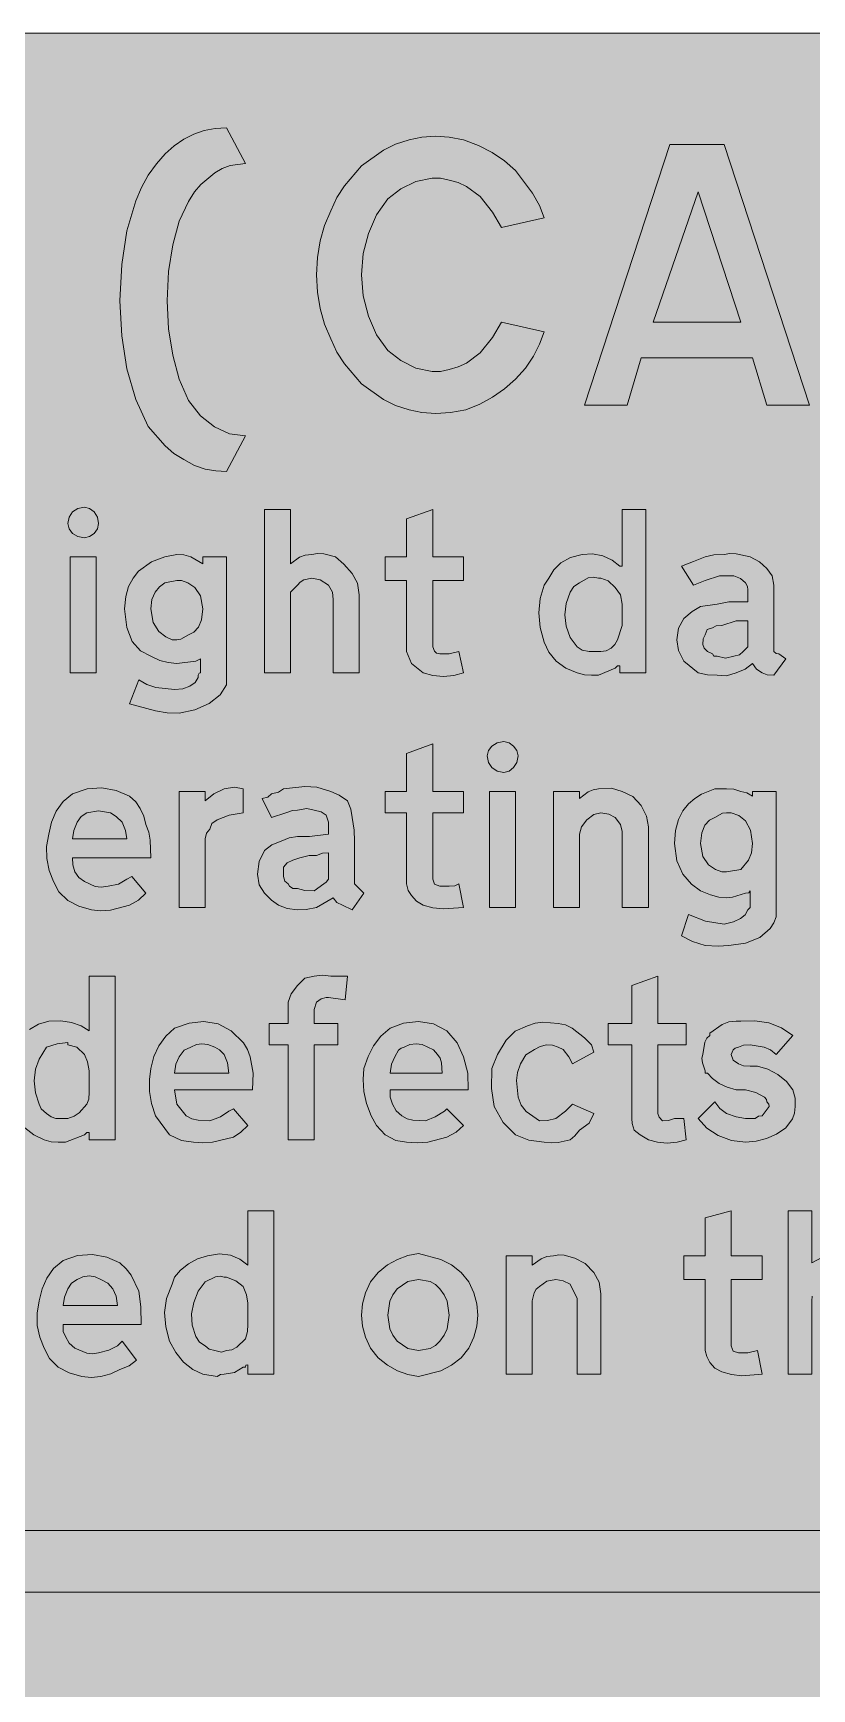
# Model space of a CAD drawing. Header units: metres. Extents: x 10 to 559, y 12 to 260.
# Drawn here: x 264.9 to 324, y 134.3 to 260.1 of the extents above; entities that cross this region are included whole.
import ezdxf

# ---------------------------------------------------------------- set-up
doc = ezdxf.new("R2010")
doc.units = ezdxf.units.M
doc.layers.add('FILL_BLUE_0000FF', color=7, linetype='Continuous', true_color=0x0000ff)
doc.layers.add('FILL_WHITE_FFFFFF', color=7, linetype='Continuous', true_color=0xffffff)

msp = doc.modelspace()

# ---------------------------------------------------------------- hatches: boundary and pattern name
at = {"layer": 'FILL_BLUE_0000FF', "true_color": 0x0000ff}
h = msp.add_hatch(color=7, dxfattribs=at)
h.dxf.hatch_style = 1
h.paths.add_polyline_path([(553.58, 259.97), (554.9, 259.58), (556.14, 258.96), (557.28, 258.12), (558.12, 256.98), (558.74, 255.74), (559.13, 254.42), (559.26, 253.08), (559.26, 19.26), (559.22, 17.91), (558.9, 16.56), (558.23, 15.32), (557.28, 14.22), (556.14, 13.28), (554.9, 12.6), (553.58, 12.2), (552.24, 12.06), (17.28, 12.06), (15.94, 12.2), (14.63, 12.6), (13.38, 13.28), (12.24, 14.22), (11.3, 15.36), (10.62, 16.61), (10.22, 17.92), (10.08, 19.26), (10.08, 253.08), (10.22, 254.41), (10.62, 255.6), (11.3, 256.93), (12.24, 258.12), (13.34, 259.07), (14.58, 259.74), (15.93, 259.99), (17.28, 260.1), (552.24, 260.1), (553.58, 259.97)])
at = {"layer": 'FILL_WHITE_FFFFFF', "true_color": 0xffffff}
h = msp.add_hatch(color=7, dxfattribs=at)
h.dxf.hatch_style = 1
h.paths.add_polyline_path([(279.54, 226.8), (278.73, 226.84), (277.92, 226.98), (277.11, 227.26), (276.3, 227.7), (275.55, 228.17), (274.88, 228.76), (273.6, 230.22), (272.66, 232.27), (271.98, 234.59), (271.58, 237.11), (271.44, 239.76), (271.58, 242.52), (271.98, 245.07), (272.66, 247.35), (273.09, 248.37), (273.6, 249.3), (274.22, 250.18), (274.88, 250.93), (275.57, 251.55), (276.3, 252.05), (277.06, 252.43), (277.85, 252.69), (278.68, 252.85), (279.54, 252.9), (280.98, 250.2), (279.81, 250.04), (279.21, 249.82), (278.64, 249.48), (277.58, 248.6), (277.1, 248.04), (276.66, 247.32), (275.95, 245.81), (275.45, 244.01), (275.14, 241.98), (275.04, 239.76), (275.14, 237.64), (275.45, 235.64), (275.95, 233.81), (276.66, 232.2), (277.56, 231.02), (278.62, 230.18), (279.77, 229.67), (280.98, 229.5), (279.54, 226.8)])
h = msp.add_hatch(color=7, dxfattribs=at)
h.dxf.hatch_style = 1
h.paths.add_polyline_path([(299.75, 246.51), (298.8, 247.68), (297.77, 248.45), (297.13, 248.74), (296.46, 248.94), (295.79, 249.08), (295.15, 249.09), (293.92, 248.83), (292.79, 248.26), (291.78, 247.5), (290.94, 246.3), (290.32, 244.89), (289.93, 243.35), (289.8, 241.74), (289.93, 240.13), (290.32, 238.59), (290.94, 237.18), (291.78, 235.98), (292.79, 235.22), (293.92, 234.65), (295.15, 234.39), (295.79, 234.4), (296.46, 234.54), (297.13, 234.74), (297.77, 235.04), (298.8, 235.8), (299.75, 236.97), (300.42, 238.14), (303.66, 237.42), (303.32, 236.48), (302.85, 235.55), (302.24, 234.66), (301.5, 233.82), (300.66, 233.07), (299.75, 232.45), (298.77, 231.92), (297.72, 231.48), (296.54, 231.28), (295.43, 231.21), (294.38, 231.28), (293.4, 231.48), (292.38, 231.81), (291.47, 232.27), (289.8, 233.46), (288.5, 234.97), (287.93, 235.86), (287.46, 236.88), (286.99, 237.99), (286.65, 239.18), (286.45, 240.42), (286.38, 241.74), (286.45, 243.06), (286.65, 244.31), (286.99, 245.49), (287.46, 246.6), (287.93, 247.62), (288.5, 248.51), (289.8, 250.02), (291.47, 251.21), (292.38, 251.67), (293.4, 252), (294.38, 252.2), (295.4, 252.27), (296.46, 252.2), (297.54, 252), (298.69, 251.56), (299.72, 251.03), (300.65, 250.41), (301.5, 249.66), (302.78, 247.93), (303.3, 247), (303.66, 246.06), (300.42, 245.34), (299.75, 246.51)])
h = msp.add_hatch(color=7, dxfattribs=at)
h.dxf.hatch_style = 1
h.paths.add_polyline_path([(323.82, 231.84), (320.58, 231.84), (319.5, 235.44), (311.04, 235.44), (309.96, 231.84), (306.72, 231.84), (313.2, 251.64), (317.34, 251.64), (323.82, 231.84)])
h.paths.add_polyline_path([(311.94, 238.14), (318.6, 238.14), (315.36, 248.04), (311.94, 238.14)], flags=16)
h = msp.add_hatch(color=7, dxfattribs=at)
h.dxf.hatch_style = 1
h.paths.add_polyline_path([(269.73, 222.44), (269.48, 222.1), (269.14, 221.85), (268.74, 221.76), (268.24, 221.85), (267.84, 222.1), (267.58, 222.44), (267.48, 222.84), (267.58, 223.34), (267.84, 223.74), (268.24, 224), (268.74, 224.1), (269.14, 224), (269.48, 223.74), (269.73, 223.34), (269.82, 222.84), (269.73, 222.44)])
h = msp.add_hatch(color=7, dxfattribs=at)
h.dxf.hatch_style = 1
h.paths.add_polyline_path([(287.6, 217.62), (287.28, 218.16), (286.65, 218.57), (286.02, 218.7), (285.41, 218.57), (285.13, 218.4), (284.94, 218.16), (284.4, 217.62), (284.4, 217.08), (284.4, 211.5), (282.42, 211.5), (282.42, 223.92), (284.4, 223.92), (284.4, 219.78), (285.08, 220.28), (285.51, 220.44), (286.02, 220.5), (286.45, 220.57), (286.92, 220.55), (287.82, 220.32), (288.45, 219.76), (289.08, 219.06), (289.49, 218.32), (289.62, 217.44), (289.62, 211.5), (287.64, 211.5), (287.64, 217.08), (287.6, 217.62)])
h = msp.add_hatch(color=7, dxfattribs=at)
h.dxf.hatch_style = 1
h.paths.add_polyline_path([(295.34, 213.14), (295.5, 213), (295.74, 212.94), (296.46, 212.94), (297.18, 213.12), (297.54, 211.5), (296.81, 211.3), (296.01, 211.23), (295.21, 211.3), (294.48, 211.5), (293.58, 212.22), (293.22, 213.12), (293.22, 218.52), (291.6, 218.52), (291.6, 220.32), (293.22, 220.32), (293.22, 223.2), (295.2, 223.92), (295.2, 220.32), (297.54, 220.32), (297.54, 218.52), (295.2, 218.52), (295.2, 213.48), (295.34, 213.14)])
h = msp.add_hatch(color=7, dxfattribs=at)
h.dxf.hatch_style = 1
h.paths.add_polyline_path([(306.72, 211.34), (306.18, 211.5), (305.31, 211.87), (304.58, 212.4), (304.03, 213.07), (303.66, 213.84), (303.36, 214.95), (303.26, 216.07), (303.36, 217.16), (303.66, 218.16), (304.02, 218.7), (304.39, 219.34), (304.94, 219.87), (305.67, 220.27), (306.54, 220.5), (307.34, 220.54), (308.12, 220.39), (308.82, 220.07), (309.42, 219.6), (309.6, 219.6), (309.6, 223.92), (311.4, 223.92), (311.4, 211.5), (309.42, 211.5), (309.42, 211.86), (309.42, 212.04), (309.31, 212.04), (309.24, 212.04), (309.06, 211.86), (307.8, 211.32), (307.26, 211.32), (306.72, 211.34)])
h.paths.add_polyline_path([(308.75, 213.37), (309.04, 213.65), (309.24, 214.02), (309.6, 215.1), (309.6, 216.72), (309.47, 217.42), (309.06, 217.98), (308.52, 218.48), (307.98, 218.7), (307.8, 218.7), (307.4, 218.77), (307.01, 218.72), (306.36, 218.34), (305.93, 218.05), (305.64, 217.62), (305.34, 216.78), (305.24, 215.91), (305.34, 215.04), (305.64, 214.2), (306.18, 213.48), (306.56, 213.23), (307.08, 213.12), (307.98, 213.12), (308.38, 213.18), (308.75, 213.37)], flags=16)
h = msp.add_hatch(color=7, dxfattribs=at)
h.dxf.hatch_style = 1
h.paths.add_polyline_path([(269.64, 220.32), (269.64, 211.5), (267.66, 211.5), (267.66, 220.32), (269.64, 220.32)])
h = msp.add_hatch(color=7, dxfattribs=at)
h.dxf.hatch_style = 1
h.paths.add_polyline_path([(279.54, 210.6), (279.05, 209.83), (278.21, 209.18), (277.14, 208.7), (275.94, 208.44), (275.04, 208.46), (274.14, 208.62), (272.16, 209.16), (272.88, 210.96), (273.48, 210.62), (274.16, 210.4), (275.58, 210.24), (276.22, 210.3), (276.75, 210.49), (277.15, 210.77), (277.38, 211.14), (277.38, 211.25), (277.38, 211.32), (277.47, 211.48), (277.56, 211.5), (277.56, 212.58), (277.2, 212.4), (275.76, 212.22), (275.11, 212.29), (274.47, 212.45), (273.78, 212.76), (273.01, 213.17), (272.38, 213.89), (271.96, 214.94), (271.8, 216.36), (271.88, 217.29), (272.1, 218.07), (272.44, 218.7), (272.86, 219.22), (273.85, 219.93), (274.86, 220.32), (275.76, 220.5), (276.3, 220.48), (276.84, 220.32), (277.74, 219.78), (277.74, 220.32), (279.54, 220.32), (279.54, 210.6)])
h.paths.add_polyline_path([(274.46, 218.03), (274.12, 217.62), (273.87, 217.07), (273.78, 216.36), (273.96, 215.34), (274.39, 214.65), (274.92, 214.23), (275.4, 214.02), (275.76, 214.02), (276.07, 214.07), (276.66, 214.38), (277.06, 214.59), (277.4, 214.97), (277.65, 215.54), (277.74, 216.36), (277.56, 217.36), (277.13, 217.98), (276.6, 218.33), (276.12, 218.52), (275.76, 218.52), (274.86, 218.34), (274.46, 218.03)], flags=16)
h = msp.add_hatch(color=7, dxfattribs=at)
h.dxf.hatch_style = 1
h.paths.add_polyline_path([(320.22, 211.5), (319.79, 211.79), (319.5, 212.22), (318.94, 211.79), (318.24, 211.5), (317.52, 211.28), (316.8, 211.32), (316.08, 211.34), (315.36, 211.5), (314.28, 212.4), (313.88, 213.21), (313.74, 214.02), (313.88, 214.9), (314.28, 215.64), (314.91, 216.16), (315.54, 216.54), (316.8, 216.72), (317.7, 216.9), (319.14, 216.9), (319.14, 217.44), (319.14, 217.8), (319.12, 218.07), (318.96, 218.34), (318.58, 218.68), (318.06, 218.88), (316.98, 218.88), (315.9, 218.52), (315, 218.16), (314.1, 219.6), (315, 219.96), (315.9, 220.32), (316.55, 220.48), (317.34, 220.5), (317.78, 220.57), (318.26, 220.55), (319.32, 220.32), (320.02, 219.94), (320.58, 219.42), (320.99, 218.86), (321.12, 218.16), (321.12, 216.36), (321.12, 213.48), (321.12, 213.12), (321.3, 212.96), (321.48, 212.94), (322.02, 212.58), (321.12, 211.32), (320.6, 211.34), (320.22, 211.5)])
h.paths.add_polyline_path([(318.06, 212.76), (318.49, 212.87), (318.78, 213.12), (319.14, 213.48), (319.14, 214.02), (319.14, 215.46), (318.24, 215.46), (317.16, 215.1), (316.73, 215.08), (316.44, 214.92), (316.04, 214.79), (315.9, 214.38), (315.74, 214.09), (315.72, 213.66), (315.83, 213.39), (316.08, 213.12), (316.44, 212.94), (316.55, 212.78), (316.8, 212.76), (317.43, 212.63), (318.06, 212.76)], flags=16)
h = msp.add_hatch(color=7, dxfattribs=at)
h.dxf.hatch_style = 1
h.paths.add_polyline_path([(301.59, 204.7), (301.34, 204.3), (301, 204.04), (300.6, 203.94), (300.1, 204.04), (299.7, 204.3), (299.44, 204.7), (299.34, 205.2), (299.44, 205.6), (299.7, 205.94), (300.1, 206.19), (300.6, 206.28), (301, 206.19), (301.34, 205.94), (301.59, 205.6), (301.68, 205.2), (301.59, 204.7)])
h = msp.add_hatch(color=7, dxfattribs=at)
h.dxf.hatch_style = 1
h.paths.add_polyline_path([(295.34, 195.44), (295.74, 195.3), (296.46, 195.3), (296.89, 195.32), (297.18, 195.48), (297.54, 193.68), (296.01, 193.57), (295.21, 193.65), (294.48, 193.86), (293.96, 194.15), (293.58, 194.58), (293.33, 194.96), (293.22, 195.48), (293.22, 200.88), (291.6, 200.88), (291.6, 202.5), (293.22, 202.5), (293.22, 205.38), (295.2, 206.1), (295.2, 202.5), (297.54, 202.5), (297.54, 200.88), (295.2, 200.88), (295.2, 195.84), (295.34, 195.44)])
h = msp.add_hatch(color=7, dxfattribs=at)
h.dxf.hatch_style = 1
h.paths.add_polyline_path([(267.48, 194.22), (266.81, 194.87), (266.4, 195.66), (266.07, 196.5), (265.88, 197.39), (265.87, 198.32), (266.04, 199.26), (266.25, 200.17), (266.6, 200.99), (267.13, 201.72), (267.84, 202.32), (268.95, 202.7), (270.07, 202.77), (271.16, 202.57), (272.16, 202.14), (272.64, 201.7), (272.99, 201.2), (273.25, 200.62), (273.42, 199.98), (273.63, 199.41), (273.74, 198.79), (273.78, 197.46), (267.84, 197.46), (267.86, 196.92), (268.02, 196.38), (268.31, 195.95), (268.74, 195.66), (269.57, 195.28), (270.03, 195.23), (270.54, 195.3), (271.33, 195.44), (271.98, 195.84), (272.34, 196.02), (273.42, 194.76), (272.86, 194.24), (272.16, 193.86), (270.72, 193.48), (269.98, 193.43), (269.28, 193.5), (268.31, 193.79), (267.48, 194.22)])
h.paths.add_polyline_path([(271.87, 199.53), (271.62, 200.16), (271.17, 200.59), (270.72, 200.88), (269.82, 201.02), (268.92, 200.88), (268.49, 200.59), (268.2, 200.16), (267.95, 199.53), (267.84, 198.9), (271.98, 198.9), (271.87, 199.53)], flags=16)
h = msp.add_hatch(color=7, dxfattribs=at)
h.dxf.hatch_style = 1
h.paths.add_polyline_path([(278.57, 202.3), (279.36, 202.68), (280.15, 202.82), (280.8, 202.68), (280.8, 200.88), (279.74, 200.68), (278.82, 200.34), (278.42, 200.05), (278.28, 199.62), (278.03, 199.33), (277.92, 198.9), (277.92, 193.68), (275.94, 193.68), (275.94, 202.5), (277.92, 202.5), (277.92, 201.78), (278.57, 202.3)])
h = msp.add_hatch(color=7, dxfattribs=at)
h.dxf.hatch_style = 1
h.paths.add_polyline_path([(287.93, 194.06), (287.64, 194.4), (286.38, 193.68), (285.59, 193.52), (284.94, 193.5), (284.15, 193.61), (283.5, 193.86), (282.96, 194.24), (282.42, 194.76), (282.01, 195.41), (281.88, 196.2), (282.01, 197.17), (282.42, 198), (282.98, 198.43), (283.68, 198.72), (284.31, 198.97), (284.94, 199.08), (285.84, 199.08), (287.28, 199.26), (287.28, 199.62), (287.28, 200.16), (287.1, 200.7), (286.72, 200.95), (286.2, 201.06), (285.64, 201.2), (284.94, 201.06), (284.56, 201.04), (284.04, 200.88), (282.96, 200.52), (282.24, 201.96), (282.67, 202.07), (282.96, 202.32), (283.48, 202.43), (283.86, 202.68), (285.48, 202.86), (286.4, 202.82), (287.46, 202.5), (288.09, 202.21), (288.72, 201.78), (288.97, 201.15), (289.08, 200.52), (289.24, 199.55), (289.26, 198.72), (289.26, 195.84), (289.26, 195.48), (289.62, 195.12), (289.98, 194.76), (289.08, 193.5), (288.36, 193.86), (287.93, 194.06)])
h.paths.add_polyline_path([(286.2, 194.94), (286.92, 195.48), (287.1, 195.59), (287.28, 195.84), (287.28, 196.2), (287.28, 197.82), (286.83, 197.8), (286.38, 197.64), (285.82, 197.62), (285.12, 197.46), (284.58, 197.28), (284.15, 197.08), (283.86, 196.74), (283.86, 196.02), (283.97, 195.68), (284.22, 195.48), (284.33, 195.3), (284.58, 195.12), (284.94, 195.12), (285.5, 194.96), (286.2, 194.94)], flags=16)
h = msp.add_hatch(color=7, dxfattribs=at)
h.dxf.hatch_style = 1
h.paths.add_polyline_path([(307.44, 200.75), (306.9, 200.34), (306.5, 199.8), (306.36, 199.26), (306.36, 193.68), (304.38, 193.68), (304.38, 202.5), (306.36, 202.5), (306.36, 201.96), (307.01, 202.46), (307.4, 202.62), (307.8, 202.68), (308.77, 202.73), (309.6, 202.5), (310.39, 202.1), (311.04, 201.42), (311.45, 200.61), (311.58, 199.8), (311.58, 193.68), (309.6, 193.68), (309.6, 199.44), (309.47, 199.98), (309.06, 200.52), (308.59, 200.77), (307.98, 200.88), (307.44, 200.75)])
h = msp.add_hatch(color=7, dxfattribs=at)
h.dxf.hatch_style = 1
h.paths.add_polyline_path([(321.3, 192.96), (321.12, 192.51), (320.84, 192.09), (320.04, 191.41), (318.97, 190.96), (317.7, 190.8), (316.87, 190.73), (315.9, 190.8), (314.93, 191.09), (314.1, 191.52), (314.64, 193.14), (315.92, 192.65), (317.34, 192.42), (318.05, 192.59), (318.58, 192.83), (318.93, 193.13), (319.14, 193.5), (319.32, 193.68), (319.32, 194.58), (319.32, 194.76), (319.32, 194.94), (319.21, 194.78), (318.96, 194.76), (317.97, 194.45), (317.52, 194.4), (316.94, 194.47), (316.31, 194.63), (315.54, 194.94), (314.85, 195.45), (314.21, 196.2), (313.74, 197.22), (313.56, 198.54), (313.64, 199.53), (313.86, 200.35), (314.2, 201.02), (314.62, 201.56), (315.1, 201.97), (315.61, 202.29), (316.62, 202.68), (317.52, 202.68), (318.06, 202.66), (318.6, 202.5), (319.05, 202.39), (319.5, 202.14), (319.5, 202.5), (321.3, 202.5), (321.3, 192.96)])
h.paths.add_polyline_path([(316.62, 200.52), (316.22, 200.31), (315.88, 199.94), (315.63, 199.36), (315.54, 198.54), (315.72, 197.54), (316.15, 196.92), (316.68, 196.57), (317.16, 196.38), (317.52, 196.38), (318.6, 196.56), (319.19, 197.28), (319.41, 197.83), (319.5, 198.54), (319.35, 199.56), (318.96, 200.25), (318.44, 200.67), (317.88, 200.88), (317.52, 200.88), (317.21, 200.84), (316.62, 200.52)], flags=16)
h = msp.add_hatch(color=7, dxfattribs=at)
h.dxf.hatch_style = 1
h.paths.add_polyline_path([(301.5, 202.5), (301.5, 193.68), (299.52, 193.68), (299.52, 202.5), (301.5, 202.5)])
h = msp.add_hatch(color=7, dxfattribs=at)
h.dxf.hatch_style = 1
h.paths.add_polyline_path([(266.22, 175.88), (265.68, 176.04), (264.91, 176.41), (264.22, 176.94), (263.63, 177.61), (263.16, 178.38), (262.88, 179.49), (262.85, 180.63), (263.01, 181.77), (263.34, 182.88), (263.52, 183.24), (263.99, 183.88), (264.58, 184.41), (265.27, 184.81), (266.04, 185.04), (266.95, 185.08), (267.77, 184.95), (268.5, 184.69), (269.1, 184.32), (269.1, 188.46), (271.08, 188.46), (271.08, 176.04), (269.1, 176.04), (269.1, 176.4), (269.1, 176.51), (269.1, 176.58), (268.92, 176.58), (268.74, 176.4), (267.3, 175.86), (266.76, 175.86), (266.22, 175.88)])
h.paths.add_polyline_path([(267.48, 183.42), (266.67, 183.31), (265.86, 183.06), (265.32, 182.16), (265.02, 181.4), (264.92, 180.52), (265.02, 179.6), (265.32, 178.74), (265.46, 178.38), (265.86, 178.02), (266.22, 177.77), (266.58, 177.66), (267.48, 177.66), (267.96, 177.83), (268.34, 178.07), (268.92, 178.74), (269.08, 179.12), (269.1, 179.64), (269.1, 181.26), (268.99, 181.96), (268.74, 182.52), (268.18, 183.08), (267.48, 183.24), (267.48, 183.35), (267.48, 183.42)], flags=16)
h = msp.add_hatch(color=7, dxfattribs=at)
h.dxf.hatch_style = 1
h.paths.add_polyline_path([(286.2, 176.04), (284.22, 176.04), (284.22, 183.24), (282.78, 183.24), (282.78, 184.86), (284.22, 184.86), (284.22, 186.48), (284.45, 187.11), (284.94, 187.74), (285.5, 188.3), (286.2, 188.46), (286.83, 188.53), (287.46, 188.46), (288.72, 188.46), (288.54, 186.66), (287.28, 186.84), (287.1, 186.84), (286.74, 186.73), (286.38, 186.48), (286.2, 185.94), (286.2, 184.86), (288, 184.86), (288, 183.24), (286.2, 183.24), (286.2, 176.04)])
h = msp.add_hatch(color=7, dxfattribs=at)
h.dxf.hatch_style = 1
h.paths.add_polyline_path([(312.41, 177.75), (312.66, 177.48), (313.11, 177.5), (313.56, 177.66), (314.28, 177.66), (314.46, 176.04), (313.76, 175.84), (313.02, 175.77), (312.28, 175.84), (311.58, 176.04), (310.97, 176.4), (310.5, 176.76), (310.34, 177.28), (310.32, 177.66), (310.32, 183.24), (308.52, 183.24), (308.52, 184.86), (310.32, 184.86), (310.32, 187.74), (312.3, 188.46), (312.3, 184.86), (314.46, 184.86), (314.46, 183.24), (312.3, 183.24), (312.3, 178.02), (312.41, 177.75)])
h = msp.add_hatch(color=7, dxfattribs=at)
h.dxf.hatch_style = 1
h.paths.add_polyline_path([(275.22, 176.4), (274.14, 177.84), (273.83, 178.78), (273.69, 179.71), (273.68, 180.6), (273.78, 181.44), (274.01, 182.35), (274.41, 183.17), (274.94, 183.9), (275.58, 184.5), (276.69, 184.9), (277.81, 185.02), (278.9, 184.83), (279.9, 184.32), (280.82, 183.4), (281.14, 182.88), (281.34, 182.34), (281.57, 181.08), (281.52, 179.82), (275.58, 179.82), (275.76, 178.74), (276.48, 177.84), (276.91, 177.63), (277.38, 177.52), (278.28, 177.48), (279.07, 177.77), (279.72, 178.2), (280.08, 178.38), (281.16, 177.12), (280.62, 176.6), (280.08, 176.22), (278.48, 175.84), (277.73, 175.79), (277.02, 175.86), (276.12, 175.99), (275.22, 176.4)])
h.paths.add_polyline_path([(279.61, 181.87), (279.36, 182.52), (279, 182.86), (278.64, 183.06), (278.13, 183.26), (277.67, 183.33), (277.25, 183.26), (276.84, 183.06), (276.32, 182.83), (275.94, 182.34), (275.69, 181.78), (275.58, 181.08), (279.72, 181.08), (279.61, 181.87)], flags=16)
h = msp.add_hatch(color=7, dxfattribs=at)
h.dxf.hatch_style = 1
h.paths.add_polyline_path([(291.6, 176.4), (290.93, 177.12), (290.52, 177.84), (290.18, 178.78), (289.98, 179.71), (289.91, 180.6), (289.98, 181.44), (290.29, 182.35), (290.7, 183.17), (291.25, 183.9), (291.96, 184.5), (292.99, 184.9), (294.12, 185.02), (295.25, 184.83), (296.28, 184.32), (297.05, 183.4), (297.54, 182.34), (297.86, 181.08), (297.9, 179.82), (291.96, 179.82), (291.98, 179.28), (292.14, 178.74), (292.43, 178.22), (292.86, 177.84), (293.27, 177.63), (293.69, 177.52), (294.66, 177.48), (295.38, 177.77), (296.1, 178.2), (296.28, 178.38), (297.54, 177.12), (296.98, 176.6), (296.28, 176.22), (294.82, 175.84), (294.03, 175.79), (293.22, 175.86), (292.41, 175.99), (291.6, 176.4)])
h.paths.add_polyline_path([(295.88, 181.87), (295.77, 182.22), (295.56, 182.52), (295.27, 182.86), (294.84, 183.06), (294.41, 183.26), (293.94, 183.33), (293.47, 183.26), (293.04, 183.06), (292.8, 183), (292.61, 182.83), (292.32, 182.34), (292.07, 181.78), (291.96, 181.08), (295.92, 181.08), (295.88, 181.87)], flags=16)
h = msp.add_hatch(color=7, dxfattribs=at)
h.dxf.hatch_style = 1
h.paths.add_polyline_path([(303.93, 177.5), (304.56, 177.66), (305.28, 178.2), (305.82, 178.74), (307.44, 178.02), (307.08, 177.3), (306.36, 176.76), (306, 176.33), (305.64, 176.04), (304.72, 175.82), (304.2, 175.79), (303.66, 175.86), (302.51, 176), (301.5, 176.4), (300.56, 177.35), (299.88, 178.56), (299.66, 179.93), (299.7, 181.44), (300.11, 182.52), (300.78, 183.6), (301.46, 184.28), (302.4, 184.68), (302.97, 184.89), (303.57, 184.97), (304.74, 184.86), (305.28, 184.77), (305.8, 184.52), (306.72, 183.78), (307.26, 183.24), (307.44, 182.7), (305.82, 181.8), (305.53, 182.34), (305.1, 182.88), (304.74, 183.06), (304.31, 183.23), (303.84, 183.24), (303.37, 183.11), (302.94, 182.88), (302.27, 182.48), (301.86, 181.8), (301.65, 181.15), (301.57, 180.54), (301.68, 179.28), (301.91, 178.67), (302.29, 178.18), (303.3, 177.48), (303.93, 177.5)])
h = msp.add_hatch(color=7, dxfattribs=at)
h.dxf.hatch_style = 1
h.paths.add_polyline_path([(319.32, 181.62), (319.86, 181.62), (320.66, 181.39), (321.41, 180.99), (322.06, 180.46), (322.56, 179.82), (322.72, 179.19), (322.74, 178.56), (322.68, 178.05), (322.52, 177.62), (322.02, 176.94), (321.31, 176.47), (320.56, 176.13), (319.77, 175.93), (318.96, 175.86), (317.89, 175.99), (316.89, 176.36), (316.02, 176.92), (315.36, 177.66), (316.62, 178.92), (317, 178.4), (317.52, 178.02), (318.24, 177.77), (318.96, 177.66), (319.68, 177.66), (319.95, 177.82), (320.22, 177.84), (320.76, 178.56), (320.74, 178.74), (320.58, 178.92), (320.56, 179.1), (320.4, 179.28), (319.75, 179.62), (318.96, 179.82), (318.24, 179.82), (317.57, 180.02), (316.96, 180.32), (316.44, 180.68), (316.08, 181.08), (315.97, 181.08), (315.9, 181.08), (315.9, 181.26), (315.68, 181.89), (315.65, 182.22), (315.72, 182.52), (315.86, 183.44), (316.02, 183.76), (316.26, 183.96), (316.26, 184.14), (317.18, 184.79), (317.7, 184.98), (318.24, 185.04), (318.6, 185.04), (319.67, 185.07), (320.72, 184.91), (321.69, 184.53), (322.56, 183.96), (321.3, 182.52), (320.86, 182.86), (320.38, 183.08), (319.32, 183.24), (318.8, 183.22), (318.42, 183.06), (318.18, 183), (318.02, 182.86), (317.88, 182.52), (318.02, 182.09), (318.42, 181.8), (318.8, 181.64), (319.32, 181.62)])
h = msp.add_hatch(color=7, dxfattribs=at)
h.dxf.hatch_style = 1
h.paths.add_polyline_path([(279.36, 158.22), (279.09, 158.2), (278.82, 158.04), (277.74, 158.22), (276.97, 158.59), (276.28, 159.14), (275.69, 159.87), (275.22, 160.74), (274.92, 161.82), (274.84, 162.9), (274.99, 163.98), (275.4, 165.06), (275.58, 165.6), (276.05, 166.13), (276.64, 166.61), (277.33, 166.99), (278.1, 167.22), (279.01, 167.36), (279.83, 167.27), (280.56, 166.97), (281.16, 166.5), (281.16, 170.64), (283.14, 170.64), (283.14, 158.22), (281.16, 158.22), (281.16, 158.94), (281, 158.92), (280.98, 158.76), (280.8, 158.76), (280.15, 158.36), (279.36, 158.22)])
h.paths.add_polyline_path([(279.36, 165.6), (279.06, 165.67), (278.71, 165.62), (277.92, 165.24), (277.38, 164.52), (277.05, 163.68), (276.89, 162.81), (276.92, 161.94), (277.2, 161.1), (277.49, 160.67), (277.92, 160.38), (278.21, 160.13), (278.64, 160.02), (279.16, 159.89), (279.54, 160.02), (279.94, 160.08), (280.33, 160.27), (280.98, 160.92), (281.14, 161.46), (281.16, 162), (281.16, 163.62), (281.05, 164.25), (280.8, 164.88), (280.24, 165.31), (279.54, 165.6), (279.43, 165.6), (279.36, 165.6)], flags=16)
h = msp.add_hatch(color=7, dxfattribs=at)
h.dxf.hatch_style = 1
h.paths.add_polyline_path([(318.02, 159.97), (318.42, 159.84), (319.14, 159.84), (319.86, 160.02), (320.22, 158.22), (318.69, 158.11), (317.89, 158.19), (317.16, 158.4), (316.64, 158.69), (316.26, 159.12), (316.01, 159.57), (315.9, 160.02), (315.9, 165.42), (314.28, 165.42), (314.28, 167.22), (315.9, 167.22), (315.9, 170.1), (317.88, 170.64), (317.88, 167.22), (320.22, 167.22), (320.22, 165.42), (317.88, 165.42), (317.88, 160.38), (318.02, 159.97)])
h = msp.add_hatch(color=7, dxfattribs=at)
h.dxf.hatch_style = 1
h.paths.add_polyline_path([(327.29, 164.5), (326.88, 165.06), (326.34, 165.47), (325.8, 165.6), (325.1, 165.47), (324.54, 165.06), (324.29, 164.79), (324.18, 164.52), (324.02, 164.16), (324, 163.8), (324, 158.22), (322.2, 158.22), (322.2, 170.64), (324, 170.64), (324, 166.68), (324.81, 167.11), (325.62, 167.4), (326.59, 167.38), (327.42, 167.22), (328.19, 166.66), (328.48, 166.33), (328.68, 165.96), (329.09, 165.15), (329.22, 164.34), (329.22, 158.22), (327.42, 158.22), (327.42, 163.8), (327.29, 164.5)])
h = msp.add_hatch(color=7, dxfattribs=at)
h.dxf.hatch_style = 1
h.paths.add_polyline_path([(266.76, 158.76), (266.09, 159.41), (265.68, 160.2), (265.35, 161.04), (265.16, 161.93), (265.15, 162.86), (265.32, 163.8), (265.53, 164.71), (265.88, 165.53), (266.41, 166.26), (267.12, 166.86), (268.23, 167.24), (269.35, 167.31), (270.44, 167.11), (271.44, 166.68), (271.92, 166.24), (272.3, 165.74), (272.88, 164.52), (273.04, 163.33), (273.06, 162), (267.12, 162), (267.14, 161.48), (267.3, 161.1), (267.59, 160.58), (268.02, 160.2), (268.92, 159.82), (269.39, 159.77), (269.82, 159.84), (270.61, 160.04), (271.26, 160.38), (271.62, 160.74), (272.7, 159.3), (272.14, 158.87), (271.44, 158.58), (270.74, 158.24), (270, 158.04), (269.26, 157.97), (268.56, 158.04), (267.59, 158.33), (266.76, 158.76)])
h.paths.add_polyline_path([(271.15, 164.14), (270.9, 164.7), (270.52, 165.13), (270, 165.42), (269.57, 165.62), (269.1, 165.69), (268.63, 165.62), (268.2, 165.42), (267.77, 165.13), (267.48, 164.7), (267.23, 164.07), (267.12, 163.44), (271.26, 163.44), (271.15, 164.14)], flags=16)
h = msp.add_hatch(color=7, dxfattribs=at)
h.dxf.hatch_style = 1
h.paths.add_polyline_path([(290.09, 164.41), (290.48, 165.23), (291.06, 165.96), (291.77, 166.54), (292.52, 166.95), (293.31, 167.23), (294.12, 167.4), (295.81, 166.95), (296.63, 166.54), (297.36, 165.96), (297.94, 165.23), (298.33, 164.41), (298.55, 163.56), (298.62, 162.72), (298.55, 161.88), (298.33, 161.03), (297.94, 160.21), (297.36, 159.48), (296.63, 158.9), (295.81, 158.49), (294.12, 158.04), (293.31, 158.21), (292.52, 158.49), (291.77, 158.9), (291.06, 159.48), (290.48, 160.21), (290.09, 161.03), (289.87, 161.88), (289.8, 162.72), (289.87, 163.56), (290.09, 164.41)])
h.paths.add_polyline_path([(292.5, 164.7), (292.16, 164.26), (291.94, 163.78), (291.78, 162.72), (291.94, 161.66), (292.16, 161.18), (292.5, 160.74), (293.31, 160.18), (294.12, 160.02), (295, 160.18), (295.41, 160.4), (295.74, 160.74), (296.08, 161.18), (296.3, 161.66), (296.46, 162.72), (296.3, 163.78), (296.08, 164.26), (295.74, 164.7), (295.41, 165.04), (295, 165.26), (294.12, 165.42), (293.31, 165.26), (292.5, 164.7)], flags=16)
h = msp.add_hatch(color=7, dxfattribs=at)
h.dxf.hatch_style = 1
h.paths.add_polyline_path([(303.86, 165.29), (303.3, 164.88), (303.06, 164.69), (302.9, 164.41), (302.76, 163.8), (302.76, 158.22), (300.78, 158.22), (300.78, 167.22), (302.76, 167.22), (302.76, 166.5), (303.44, 167), (303.87, 167.16), (304.38, 167.22), (304.79, 167.29), (305.19, 167.27), (306, 167.04), (306.79, 166.64), (307.44, 165.96), (307.85, 165.22), (307.98, 164.34), (307.98, 158.22), (306.18, 158.22), (306.18, 163.98), (305.64, 165.06), (305.1, 165.31), (304.56, 165.42), (303.86, 165.29)])
h = msp.add_hatch(color=7, dxfattribs=at)
h.dxf.hatch_style = 1
h.paths.add_polyline_path([(77.4, 136.8), (70.38, 136.8), (63.36, 144), (70.38, 151.02), (77.4, 151.02), (72.72, 146.34), (506.16, 146.34), (506.16, 141.66), (72.72, 141.66), (77.4, 136.8)])

# ---------------------------------------------------------------- linework, layer by layer
at = {"layer": 'FILL_BLUE_0000FF', "lineweight": 0, "true_color": 0x0000ff}
msp.add_lwpolyline([(552.24, 12.06), (17.28, 12.06), (15.94, 12.2), (14.63, 12.6), (13.38, 13.28), (12.24, 14.22), (11.3, 15.36), (10.62, 16.61), (10.22, 17.92), (10.08, 19.26), (10.08, 253.08), (10.22, 254.41), (10.62, 255.6), (11.3, 256.93), (12.24, 258.12), (13.34, 259.07), (14.58, 259.74), (15.93, 259.99), (17.28, 260.1), (552.24, 260.1)], dxfattribs=at)
at = {"layer": 'FILL_WHITE_FFFFFF', "lineweight": 0, "true_color": 0xffffff}
for points in [[(279.54, 226.8), (278.73, 226.84), (277.92, 226.98), (277.11, 227.26), (276.3, 227.7), (275.55, 228.17), (274.88, 228.76), (273.6, 230.22), (272.66, 232.27), (271.98, 234.59), (271.58, 237.11), (271.44, 239.76), (271.58, 242.52), (271.98, 245.07), (272.66, 247.35), (273.09, 248.37), (273.6, 249.3), (274.22, 250.18), (274.88, 250.93), (275.57, 251.55), (276.3, 252.05), (277.06, 252.43), (277.85, 252.69), (278.68, 252.85), (279.54, 252.9), (280.98, 250.2), (279.81, 250.04), (279.21, 249.82), (278.64, 249.48), (277.58, 248.6), (277.1, 248.04), (276.66, 247.32), (275.95, 245.81), (275.45, 244.01), (275.14, 241.98), (275.04, 239.76), (275.14, 237.64), (275.45, 235.64), (275.95, 233.81), (276.66, 232.2), (277.56, 231.02), (278.62, 230.18), (279.77, 229.67), (280.98, 229.5)], [(299.75, 246.51), (298.8, 247.68), (297.77, 248.45), (297.13, 248.74), (296.46, 248.94), (295.79, 249.08), (295.15, 249.09), (293.92, 248.83), (292.79, 248.26), (291.78, 247.5), (290.94, 246.3), (290.32, 244.89), (289.93, 243.35), (289.8, 241.74), (289.93, 240.13), (290.32, 238.59), (290.94, 237.18), (291.78, 235.98), (292.79, 235.22), (293.92, 234.65), (295.15, 234.39), (295.79, 234.4), (296.46, 234.54), (297.13, 234.74), (297.77, 235.04), (298.8, 235.8), (299.75, 236.97), (300.42, 238.14), (303.66, 237.42), (303.32, 236.48), (302.85, 235.55), (302.24, 234.66), (301.5, 233.82), (300.66, 233.07), (299.75, 232.45), (298.77, 231.92), (297.72, 231.48), (296.54, 231.28), (295.43, 231.21), (294.38, 231.28), (293.4, 231.48), (292.38, 231.81), (291.47, 232.27), (289.8, 233.46), (288.5, 234.97), (287.93, 235.86), (287.46, 236.88), (286.99, 237.99), (286.65, 239.18), (286.45, 240.42), (286.38, 241.74), (286.45, 243.06), (286.65, 244.31), (286.99, 245.49), (287.46, 246.6), (287.93, 247.62), (288.5, 248.51), (289.8, 250.02), (291.47, 251.21), (292.38, 251.67), (293.4, 252), (294.38, 252.2), (295.4, 252.27), (296.46, 252.2), (297.54, 252), (298.69, 251.56), (299.72, 251.03), (300.65, 250.41), (301.5, 249.66), (302.78, 247.93), (303.3, 247), (303.66, 246.06), (300.42, 245.34)], [(323.82, 231.84), (320.58, 231.84), (319.5, 235.44), (311.04, 235.44), (309.96, 231.84), (306.72, 231.84), (313.2, 251.64), (317.34, 251.64)], [(311.94, 238.14), (318.6, 238.14), (315.36, 248.04)], [(269.73, 222.44), (269.48, 222.1), (269.14, 221.85), (268.74, 221.76), (268.24, 221.85), (267.84, 222.1), (267.58, 222.44), (267.48, 222.84), (267.58, 223.34), (267.84, 223.74), (268.24, 224), (268.74, 224.1), (269.14, 224), (269.48, 223.74), (269.73, 223.34), (269.82, 222.84)], [(287.6, 217.62), (287.28, 218.16), (286.65, 218.57), (286.02, 218.7), (285.41, 218.57), (285.13, 218.4), (284.94, 218.16), (284.4, 217.62), (284.4, 217.08), (284.4, 211.5), (282.42, 211.5), (282.42, 223.92), (284.4, 223.92), (284.4, 219.78), (285.08, 220.28), (285.51, 220.44), (286.02, 220.5), (286.45, 220.57), (286.92, 220.55), (287.82, 220.32), (288.45, 219.76), (289.08, 219.06), (289.49, 218.32), (289.62, 217.44), (289.62, 211.5), (287.64, 211.5), (287.64, 217.08)], [(295.34, 213.14), (295.5, 213), (295.74, 212.94), (296.46, 212.94), (297.18, 213.12), (297.54, 211.5), (296.81, 211.3), (296.01, 211.23), (295.21, 211.3), (294.48, 211.5), (293.58, 212.22), (293.22, 213.12), (293.22, 218.52), (291.6, 218.52), (291.6, 220.32), (293.22, 220.32), (293.22, 223.2), (295.2, 223.92), (295.2, 220.32), (297.54, 220.32), (297.54, 218.52), (295.2, 218.52), (295.2, 213.48)], [(306.72, 211.34), (306.18, 211.5), (305.31, 211.87), (304.58, 212.4), (304.03, 213.07), (303.66, 213.84), (303.36, 214.95), (303.26, 216.07), (303.36, 217.16), (303.66, 218.16), (304.02, 218.7), (304.39, 219.34), (304.94, 219.87), (305.67, 220.27), (306.54, 220.5), (307.34, 220.54), (308.12, 220.39), (308.82, 220.07), (309.42, 219.6), (309.6, 219.6), (309.6, 223.92), (311.4, 223.92), (311.4, 211.5), (309.42, 211.5), (309.42, 211.86), (309.42, 212.04), (309.31, 212.04), (309.24, 212.04), (309.06, 211.86), (307.8, 211.32), (307.26, 211.32)], [(269.64, 220.32), (269.64, 211.5), (267.66, 211.5), (267.66, 220.32)], [(279.54, 210.6), (279.05, 209.83), (278.21, 209.18), (277.14, 208.7), (275.94, 208.44), (275.04, 208.46), (274.14, 208.62), (272.16, 209.16), (272.88, 210.96), (273.48, 210.62), (274.16, 210.4), (275.58, 210.24), (276.22, 210.3), (276.75, 210.49), (277.15, 210.77), (277.38, 211.14), (277.38, 211.25), (277.38, 211.32), (277.47, 211.48), (277.56, 211.5), (277.56, 212.58), (277.2, 212.4), (275.76, 212.22), (275.11, 212.29), (274.47, 212.45), (273.78, 212.76), (273.01, 213.17), (272.38, 213.89), (271.96, 214.94), (271.8, 216.36), (271.88, 217.29), (272.1, 218.07), (272.44, 218.7), (272.86, 219.22), (273.85, 219.93), (274.86, 220.32), (275.76, 220.5), (276.3, 220.48), (276.84, 220.32), (277.74, 219.78), (277.74, 220.32), (279.54, 220.32)], [(320.22, 211.5), (319.79, 211.79), (319.5, 212.22), (318.94, 211.79), (318.24, 211.5), (317.52, 211.28), (316.8, 211.32), (316.08, 211.34), (315.36, 211.5), (314.28, 212.4), (313.88, 213.21), (313.74, 214.02), (313.88, 214.9), (314.28, 215.64), (314.91, 216.16), (315.54, 216.54), (316.8, 216.72), (317.7, 216.9), (319.14, 216.9), (319.14, 217.44), (319.14, 217.8), (319.12, 218.07), (318.96, 218.34), (318.58, 218.68), (318.06, 218.88), (316.98, 218.88), (315.9, 218.52), (315, 218.16), (314.1, 219.6), (315, 219.96), (315.9, 220.32), (316.55, 220.48), (317.34, 220.5), (317.78, 220.57), (318.26, 220.55), (319.32, 220.32), (320.02, 219.94), (320.58, 219.42), (320.99, 218.86), (321.12, 218.16), (321.12, 216.36), (321.12, 213.48), (321.12, 213.12), (321.3, 212.96), (321.48, 212.94), (322.02, 212.58), (321.12, 211.32), (320.6, 211.34)], [(274.46, 218.03), (274.12, 217.62), (273.87, 217.07), (273.78, 216.36), (273.96, 215.34), (274.39, 214.65), (274.92, 214.23), (275.4, 214.02), (275.76, 214.02), (276.07, 214.07), (276.66, 214.38), (277.06, 214.59), (277.4, 214.97), (277.65, 215.54), (277.74, 216.36), (277.56, 217.36), (277.13, 217.98), (276.6, 218.33), (276.12, 218.52), (275.76, 218.52), (274.86, 218.34)], [(308.75, 213.37), (309.04, 213.65), (309.24, 214.02), (309.6, 215.1), (309.6, 216.72), (309.47, 217.42), (309.06, 217.98), (308.52, 218.48), (307.98, 218.7), (307.8, 218.7), (307.4, 218.77), (307.01, 218.72), (306.36, 218.34), (305.93, 218.05), (305.64, 217.62), (305.34, 216.78), (305.24, 215.91), (305.34, 215.04), (305.64, 214.2), (306.18, 213.48), (306.56, 213.23), (307.08, 213.12), (307.98, 213.12), (308.38, 213.18)], [(318.06, 212.76), (318.49, 212.87), (318.78, 213.12), (319.14, 213.48), (319.14, 214.02), (319.14, 215.46), (318.24, 215.46), (317.16, 215.1), (316.73, 215.08), (316.44, 214.92), (316.04, 214.79), (315.9, 214.38), (315.74, 214.09), (315.72, 213.66), (315.83, 213.39), (316.08, 213.12), (316.44, 212.94), (316.55, 212.78), (316.8, 212.76), (317.43, 212.63)], [(301.59, 204.7), (301.34, 204.3), (301, 204.04), (300.6, 203.94), (300.1, 204.04), (299.7, 204.3), (299.44, 204.7), (299.34, 205.2), (299.44, 205.6), (299.7, 205.94), (300.1, 206.19), (300.6, 206.28), (301, 206.19), (301.34, 205.94), (301.59, 205.6), (301.68, 205.2)], [(295.34, 195.44), (295.74, 195.3), (296.46, 195.3), (296.89, 195.32), (297.18, 195.48), (297.54, 193.68), (296.01, 193.57), (295.21, 193.65), (294.48, 193.86), (293.96, 194.15), (293.58, 194.58), (293.33, 194.96), (293.22, 195.48), (293.22, 200.88), (291.6, 200.88), (291.6, 202.5), (293.22, 202.5), (293.22, 205.38), (295.2, 206.1), (295.2, 202.5), (297.54, 202.5), (297.54, 200.88), (295.2, 200.88), (295.2, 195.84)], [(267.48, 194.22), (266.81, 194.87), (266.4, 195.66), (266.07, 196.5), (265.88, 197.39), (265.87, 198.32), (266.04, 199.26), (266.25, 200.17), (266.6, 200.99), (267.13, 201.72), (267.84, 202.32), (268.95, 202.7), (270.07, 202.77), (271.16, 202.57), (272.16, 202.14), (272.64, 201.7), (272.99, 201.2), (273.25, 200.62), (273.42, 199.98), (273.63, 199.41), (273.74, 198.79), (273.78, 197.46), (267.84, 197.46), (267.86, 196.92), (268.02, 196.38), (268.31, 195.95), (268.74, 195.66), (269.57, 195.28), (270.03, 195.23), (270.54, 195.3), (271.33, 195.44), (271.98, 195.84), (272.34, 196.02), (273.42, 194.76), (272.86, 194.24), (272.16, 193.86), (270.72, 193.48), (269.98, 193.43), (269.28, 193.5), (268.31, 193.79)], [(278.57, 202.3), (279.36, 202.68), (280.15, 202.82), (280.8, 202.68), (280.8, 200.88), (279.74, 200.68), (278.82, 200.34), (278.42, 200.05), (278.28, 199.62), (278.03, 199.33), (277.92, 198.9), (277.92, 193.68), (275.94, 193.68), (275.94, 202.5), (277.92, 202.5), (277.92, 201.78)], [(287.93, 194.06), (287.64, 194.4), (286.38, 193.68), (285.59, 193.52), (284.94, 193.5), (284.15, 193.61), (283.5, 193.86), (282.96, 194.24), (282.42, 194.76), (282.01, 195.41), (281.88, 196.2), (282.01, 197.17), (282.42, 198), (282.98, 198.43), (283.68, 198.72), (284.31, 198.97), (284.94, 199.08), (285.84, 199.08), (287.28, 199.26), (287.28, 199.62), (287.28, 200.16), (287.1, 200.7), (286.72, 200.95), (286.2, 201.06), (285.64, 201.2), (284.94, 201.06), (284.56, 201.04), (284.04, 200.88), (282.96, 200.52), (282.24, 201.96), (282.67, 202.07), (282.96, 202.32), (283.48, 202.43), (283.86, 202.68), (285.48, 202.86), (286.4, 202.82), (287.46, 202.5), (288.09, 202.21), (288.72, 201.78), (288.97, 201.15), (289.08, 200.52), (289.24, 199.55), (289.26, 198.72), (289.26, 195.84), (289.26, 195.48), (289.62, 195.12), (289.98, 194.76), (289.08, 193.5), (288.36, 193.86)], [(307.44, 200.75), (306.9, 200.34), (306.5, 199.8), (306.36, 199.26), (306.36, 193.68), (304.38, 193.68), (304.38, 202.5), (306.36, 202.5), (306.36, 201.96), (307.01, 202.46), (307.4, 202.62), (307.8, 202.68), (308.77, 202.73), (309.6, 202.5), (310.39, 202.1), (311.04, 201.42), (311.45, 200.61), (311.58, 199.8), (311.58, 193.68), (309.6, 193.68), (309.6, 199.44), (309.47, 199.98), (309.06, 200.52), (308.59, 200.77), (307.98, 200.88)], [(321.3, 192.96), (321.12, 192.51), (320.84, 192.09), (320.04, 191.41), (318.97, 190.96), (317.7, 190.8), (316.87, 190.73), (315.9, 190.8), (314.93, 191.09), (314.1, 191.52), (314.64, 193.14), (315.92, 192.65), (317.34, 192.42), (318.05, 192.59), (318.58, 192.83), (318.93, 193.13), (319.14, 193.5), (319.32, 193.68), (319.32, 194.58), (319.32, 194.76), (319.32, 194.94), (319.21, 194.78), (318.96, 194.76), (317.97, 194.45), (317.52, 194.4), (316.94, 194.47), (316.31, 194.63), (315.54, 194.94), (314.85, 195.45), (314.21, 196.2), (313.74, 197.22), (313.56, 198.54), (313.64, 199.53), (313.86, 200.35), (314.2, 201.02), (314.62, 201.56), (315.1, 201.97), (315.61, 202.29), (316.62, 202.68), (317.52, 202.68), (318.06, 202.66), (318.6, 202.5), (319.05, 202.39), (319.5, 202.14), (319.5, 202.5), (321.3, 202.5)], [(301.5, 202.5), (301.5, 193.68), (299.52, 193.68), (299.52, 202.5)], [(271.87, 199.53), (271.62, 200.16), (271.17, 200.59), (270.72, 200.88), (269.82, 201.02), (268.92, 200.88), (268.49, 200.59), (268.2, 200.16), (267.95, 199.53), (267.84, 198.9), (271.98, 198.9)], [(316.62, 200.52), (316.22, 200.31), (315.88, 199.94), (315.63, 199.36), (315.54, 198.54), (315.72, 197.54), (316.15, 196.92), (316.68, 196.57), (317.16, 196.38), (317.52, 196.38), (318.6, 196.56), (319.19, 197.28), (319.41, 197.83), (319.5, 198.54), (319.35, 199.56), (318.96, 200.25), (318.44, 200.67), (317.88, 200.88), (317.52, 200.88), (317.21, 200.84)], [(286.2, 194.94), (286.92, 195.48), (287.1, 195.59), (287.28, 195.84), (287.28, 196.2), (287.28, 197.82), (286.83, 197.8), (286.38, 197.64), (285.82, 197.62), (285.12, 197.46), (284.58, 197.28), (284.15, 197.08), (283.86, 196.74), (283.86, 196.02), (283.97, 195.68), (284.22, 195.48), (284.33, 195.3), (284.58, 195.12), (284.94, 195.12), (285.5, 194.96)], [(286.2, 176.04), (284.22, 176.04), (284.22, 183.24), (282.78, 183.24), (282.78, 184.86), (284.22, 184.86), (284.22, 186.48), (284.45, 187.11), (284.94, 187.74), (285.5, 188.3), (286.2, 188.46), (286.83, 188.53), (287.46, 188.46), (288.72, 188.46), (288.54, 186.66), (287.28, 186.84), (287.1, 186.84), (286.74, 186.73), (286.38, 186.48), (286.2, 185.94), (286.2, 184.86), (288, 184.86), (288, 183.24), (286.2, 183.24)], [(312.41, 177.75), (312.66, 177.48), (313.11, 177.5), (313.56, 177.66), (314.28, 177.66), (314.46, 176.04), (313.76, 175.84), (313.02, 175.77), (312.28, 175.84), (311.58, 176.04), (310.97, 176.4), (310.5, 176.76), (310.34, 177.28), (310.32, 177.66), (310.32, 183.24), (308.52, 183.24), (308.52, 184.86), (310.32, 184.86), (310.32, 187.74), (312.3, 188.46), (312.3, 184.86), (314.46, 184.86), (314.46, 183.24), (312.3, 183.24), (312.3, 178.02)], [(275.22, 176.4), (274.14, 177.84), (273.83, 178.78), (273.69, 179.71), (273.68, 180.6), (273.78, 181.44), (274.01, 182.35), (274.41, 183.17), (274.94, 183.9), (275.58, 184.5), (276.69, 184.9), (277.81, 185.02), (278.9, 184.83), (279.9, 184.32), (280.82, 183.4), (281.14, 182.88), (281.34, 182.34), (281.57, 181.08), (281.52, 179.82), (275.58, 179.82), (275.76, 178.74), (276.48, 177.84), (276.91, 177.63), (277.38, 177.52), (278.28, 177.48), (279.07, 177.77), (279.72, 178.2), (280.08, 178.38), (281.16, 177.12), (280.62, 176.6), (280.08, 176.22), (278.48, 175.84), (277.73, 175.79), (277.02, 175.86), (276.12, 175.99)], [(291.6, 176.4), (290.93, 177.12), (290.52, 177.84), (290.18, 178.78), (289.98, 179.71), (289.91, 180.6), (289.98, 181.44), (290.29, 182.35), (290.7, 183.17), (291.25, 183.9), (291.96, 184.5), (292.99, 184.9), (294.12, 185.02), (295.25, 184.83), (296.28, 184.32), (297.05, 183.4), (297.54, 182.34), (297.86, 181.08), (297.9, 179.82), (291.96, 179.82), (291.98, 179.28), (292.14, 178.74), (292.43, 178.22), (292.86, 177.84), (293.27, 177.63), (293.69, 177.52), (294.66, 177.48), (295.38, 177.77), (296.1, 178.2), (296.28, 178.38), (297.54, 177.12), (296.98, 176.6), (296.28, 176.22), (294.82, 175.84), (294.03, 175.79), (293.22, 175.86), (292.41, 175.99)], [(303.93, 177.5), (304.56, 177.66), (305.28, 178.2), (305.82, 178.74), (307.44, 178.02), (307.08, 177.3), (306.36, 176.76), (306, 176.33), (305.64, 176.04), (304.72, 175.82), (304.2, 175.79), (303.66, 175.86), (302.51, 176), (301.5, 176.4), (300.56, 177.35), (299.88, 178.56), (299.66, 179.93), (299.7, 181.44), (300.11, 182.52), (300.78, 183.6), (301.46, 184.28), (302.4, 184.68), (302.97, 184.89), (303.57, 184.97), (304.74, 184.86), (305.28, 184.77), (305.8, 184.52), (306.72, 183.78), (307.26, 183.24), (307.44, 182.7), (305.82, 181.8), (305.53, 182.34), (305.1, 182.88), (304.74, 183.06), (304.31, 183.23), (303.84, 183.24), (303.37, 183.11), (302.94, 182.88), (302.27, 182.48), (301.86, 181.8), (301.65, 181.15), (301.57, 180.54), (301.68, 179.28), (301.91, 178.67), (302.29, 178.18), (303.3, 177.48)], [(319.32, 181.62), (319.86, 181.62), (320.66, 181.39), (321.41, 180.99), (322.06, 180.46), (322.56, 179.82), (322.72, 179.19), (322.74, 178.56), (322.68, 178.05), (322.52, 177.62), (322.02, 176.94), (321.31, 176.47), (320.56, 176.13), (319.77, 175.93), (318.96, 175.86), (317.89, 175.99), (316.89, 176.36), (316.02, 176.92), (315.36, 177.66), (316.62, 178.92), (317, 178.4), (317.52, 178.02), (318.24, 177.77), (318.96, 177.66), (319.68, 177.66), (319.95, 177.82), (320.22, 177.84), (320.76, 178.56), (320.74, 178.74), (320.58, 178.92), (320.56, 179.1), (320.4, 179.28), (319.75, 179.62), (318.96, 179.82), (318.24, 179.82), (317.57, 180.02), (316.96, 180.32), (316.44, 180.68), (316.08, 181.08), (315.97, 181.08), (315.9, 181.08), (315.9, 181.26), (315.68, 181.89), (315.65, 182.22), (315.72, 182.52), (315.86, 183.44), (316.02, 183.76), (316.26, 183.96), (316.26, 184.14), (317.18, 184.79), (317.7, 184.98), (318.24, 185.04), (318.6, 185.04), (319.67, 185.07), (320.72, 184.91), (321.69, 184.53), (322.56, 183.96), (321.3, 182.52), (320.86, 182.86), (320.38, 183.08), (319.32, 183.24), (318.8, 183.22), (318.42, 183.06), (318.18, 183), (318.02, 182.86), (317.88, 182.52), (318.02, 182.09), (318.42, 181.8), (318.8, 181.64)], [(267.48, 183.42), (266.67, 183.31), (265.86, 183.06), (265.32, 182.16), (265.02, 181.4), (264.92, 180.52), (265.02, 179.6), (265.32, 178.74), (265.46, 178.38), (265.86, 178.02), (266.22, 177.77), (266.58, 177.66), (267.48, 177.66), (267.96, 177.83), (268.34, 178.07), (268.92, 178.74), (269.08, 179.12), (269.1, 179.64), (269.1, 181.26), (268.99, 181.96), (268.74, 182.52), (268.18, 183.08), (267.48, 183.24), (267.48, 183.35)], [(279.61, 181.87), (279.36, 182.52), (279, 182.86), (278.64, 183.06), (278.13, 183.26), (277.67, 183.33), (277.25, 183.26), (276.84, 183.06), (276.32, 182.83), (275.94, 182.34), (275.69, 181.78), (275.58, 181.08), (279.72, 181.08)], [(295.88, 181.87), (295.77, 182.22), (295.56, 182.52), (295.27, 182.86), (294.84, 183.06), (294.41, 183.26), (293.94, 183.33), (293.47, 183.26), (293.04, 183.06), (292.8, 183), (292.61, 182.83), (292.32, 182.34), (292.07, 181.78), (291.96, 181.08), (295.92, 181.08)], [(279.36, 158.22), (279.09, 158.2), (278.82, 158.04), (277.74, 158.22), (276.97, 158.59), (276.28, 159.14), (275.69, 159.87), (275.22, 160.74), (274.92, 161.82), (274.84, 162.9), (274.99, 163.98), (275.4, 165.06), (275.58, 165.6), (276.05, 166.13), (276.64, 166.61), (277.33, 166.99), (278.1, 167.22), (279.01, 167.36), (279.83, 167.27), (280.56, 166.97), (281.16, 166.5), (281.16, 170.64), (283.14, 170.64), (283.14, 158.22), (281.16, 158.22), (281.16, 158.94), (281, 158.92), (280.98, 158.76), (280.8, 158.76), (280.15, 158.36)], [(318.02, 159.97), (318.42, 159.84), (319.14, 159.84), (319.86, 160.02), (320.22, 158.22), (318.69, 158.11), (317.89, 158.19), (317.16, 158.4), (316.64, 158.69), (316.26, 159.12), (316.01, 159.57), (315.9, 160.02), (315.9, 165.42), (314.28, 165.42), (314.28, 167.22), (315.9, 167.22), (315.9, 170.1), (317.88, 170.64), (317.88, 167.22), (320.22, 167.22), (320.22, 165.42), (317.88, 165.42), (317.88, 160.38)], [(266.76, 158.76), (266.09, 159.41), (265.68, 160.2), (265.35, 161.04), (265.16, 161.93), (265.15, 162.86), (265.32, 163.8), (265.53, 164.71), (265.88, 165.53), (266.41, 166.26), (267.12, 166.86), (268.23, 167.24), (269.35, 167.31), (270.44, 167.11), (271.44, 166.68), (271.92, 166.24), (272.3, 165.74), (272.88, 164.52), (273.04, 163.33), (273.06, 162), (267.12, 162), (267.14, 161.48), (267.3, 161.1), (267.59, 160.58), (268.02, 160.2), (268.92, 159.82), (269.39, 159.77), (269.82, 159.84), (270.61, 160.04), (271.26, 160.38), (271.62, 160.74), (272.7, 159.3), (272.14, 158.87), (271.44, 158.58), (270.74, 158.24), (270, 158.04), (269.26, 157.97), (268.56, 158.04), (267.59, 158.33)], [(290.09, 164.41), (290.48, 165.23), (291.06, 165.96), (291.77, 166.54), (292.52, 166.95), (293.31, 167.23), (294.12, 167.4), (295.81, 166.95), (296.63, 166.54), (297.36, 165.96), (297.94, 165.23), (298.33, 164.41), (298.55, 163.56), (298.62, 162.72), (298.55, 161.88), (298.33, 161.03), (297.94, 160.21), (297.36, 159.48), (296.63, 158.9), (295.81, 158.49), (294.12, 158.04), (293.31, 158.21), (292.52, 158.49), (291.77, 158.9), (291.06, 159.48), (290.48, 160.21), (290.09, 161.03), (289.87, 161.88), (289.8, 162.72), (289.87, 163.56)], [(303.86, 165.29), (303.3, 164.88), (303.06, 164.69), (302.9, 164.41), (302.76, 163.8), (302.76, 158.22), (300.78, 158.22), (300.78, 167.22), (302.76, 167.22), (302.76, 166.5), (303.44, 167), (303.87, 167.16), (304.38, 167.22), (304.79, 167.29), (305.19, 167.27), (306, 167.04), (306.79, 166.64), (307.44, 165.96), (307.85, 165.22), (307.98, 164.34), (307.98, 158.22), (306.18, 158.22), (306.18, 163.98), (305.64, 165.06), (305.1, 165.31), (304.56, 165.42)], [(271.15, 164.14), (270.9, 164.7), (270.52, 165.13), (270, 165.42), (269.57, 165.62), (269.1, 165.69), (268.63, 165.62), (268.2, 165.42), (267.77, 165.13), (267.48, 164.7), (267.23, 164.07), (267.12, 163.44), (271.26, 163.44)], [(279.36, 165.6), (279.06, 165.67), (278.71, 165.62), (277.92, 165.24), (277.38, 164.52), (277.05, 163.68), (276.89, 162.81), (276.92, 161.94), (277.2, 161.1), (277.49, 160.67), (277.92, 160.38), (278.21, 160.13), (278.64, 160.02), (279.16, 159.89), (279.54, 160.02), (279.94, 160.08), (280.33, 160.27), (280.98, 160.92), (281.14, 161.46), (281.16, 162), (281.16, 163.62), (281.05, 164.25), (280.8, 164.88), (280.24, 165.31), (279.54, 165.6), (279.43, 165.6)], [(292.5, 164.7), (292.16, 164.26), (291.94, 163.78), (291.78, 162.72), (291.94, 161.66), (292.16, 161.18), (292.5, 160.74), (293.31, 160.18), (294.12, 160.02), (295, 160.18), (295.41, 160.4), (295.74, 160.74), (296.08, 161.18), (296.3, 161.66), (296.46, 162.72), (296.3, 163.78), (296.08, 164.26), (295.74, 164.7), (295.41, 165.04), (295, 165.26), (294.12, 165.42), (293.31, 165.26)], [(77.4, 136.8), (70.38, 136.8), (63.36, 144), (70.38, 151.02), (77.4, 151.02), (72.72, 146.34), (506.16, 146.34), (506.16, 141.66), (72.72, 141.66)]]:
    msp.add_lwpolyline(points, close=True, dxfattribs=at)
for points in [[(264.58, 184.41), (265.27, 184.81), (266.04, 185.04), (266.95, 185.08), (267.77, 184.95), (268.5, 184.69), (269.1, 184.32), (269.1, 188.46), (271.08, 188.46), (271.08, 176.04), (269.1, 176.04), (269.1, 176.4), (269.1, 176.51), (269.1, 176.58), (268.92, 176.58), (268.74, 176.4), (267.3, 175.86), (266.76, 175.86), (266.22, 175.88), (265.68, 176.04), (264.91, 176.41), (264.22, 176.94)], [(324.02, 164.16), (324, 163.8), (324, 158.22), (322.2, 158.22), (322.2, 170.64), (324, 170.64), (324, 166.68), (324.81, 167.11)]]:
    msp.add_lwpolyline(points, dxfattribs=at)

doc.saveas('drawing.dxf')
